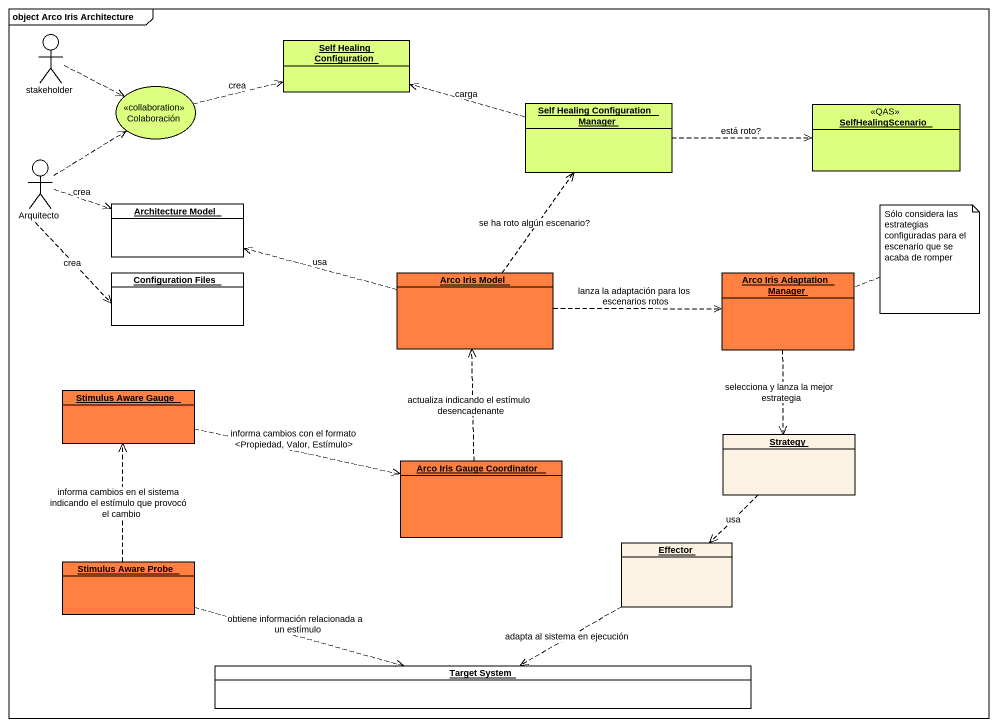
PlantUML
@startuml
mainframe object Arco Iris Architecture
allowmixing
hide circle
hide empty members
actor stakeholder
object "Self Healing Configuration" as Self_Healing_Configuration #DCFF80
usecase Colaboración <<collaboration>> #DCFF80
object "Self Healing Configuration Manager" as Self_Healing_Configuration_2 #DCFF80
object SelfHealingScenario <<QAS>> #DCFF80
actor Arquitecto
object "Architecture Model" as Architecture_Model
object "Configuration Files" as Configuration_Files
object "Arco Iris Model" as Arco_Iris_Model #FF8040
object "Arco Iris Adaptation Manager" as Arco_Iris_Adaptation_Manager #FF8040
object "Stimulus Aware Gauge" as Stimulus_Aware_Gauge #FF8040
object Strategy #FCF2E3
object "Arco Iris Gauge Coordinator" as Arco_Iris_Gauge_Coordinator #FF8040
object "Stimulus Aware Probe" as Stimulus_Aware_Probe #FF8040
object Effector #FCF2E3
object "Target System" as Target_System
stakeholder .right.> Colaboración
Colaboración .right.> Self_Healing_Configuration : crea
Self_Healing_Configuration_2 .left.> Self_Healing_Configuration : carga
Self_Healing_Configuration_2 .right.> SelfHealingScenario : está roto?
Arquitecto .up.> Colaboración
Arquitecto .right.> Architecture_Model : crea
Arquitecto ..> Configuration_Files : crea
Arco_Iris_Model .up.> Self_Healing_Configuration_2 : se ha roto algún escenario?
Arco_Iris_Model .left.> Architecture_Model : usa
Arco_Iris_Model .right.> Arco_Iris_Adaptation_Manager : lanza la adaptación para los escenarios rotos
Arco_Iris_Adaptation_Manager ..> Strategy : selecciona y lanza la mejor estrategia
Stimulus_Aware_Gauge .right.> Arco_Iris_Gauge_Coordinator : informa cambios con el formato <Propiedad, Valor, Estímulo>
Strategy ..> Effector : usa
Arco_Iris_Gauge_Coordinator .up.> Arco_Iris_Model : actualiza indicando el estímulo desencadenante
Stimulus_Aware_Probe .up.> Stimulus_Aware_Gauge : informa cambios en el sistema indicando el estímulo que provocó el cambio
Stimulus_Aware_Probe .right.> Target_System : obtiene información relacionada a un estímulo
Effector .left.> Target_System : adapta al sistema en ejecución
note right of Arco_Iris_Adaptation_Manager : Sólo considera las estrategias configuradas para el escenario que se acaba de romper
@enduml
